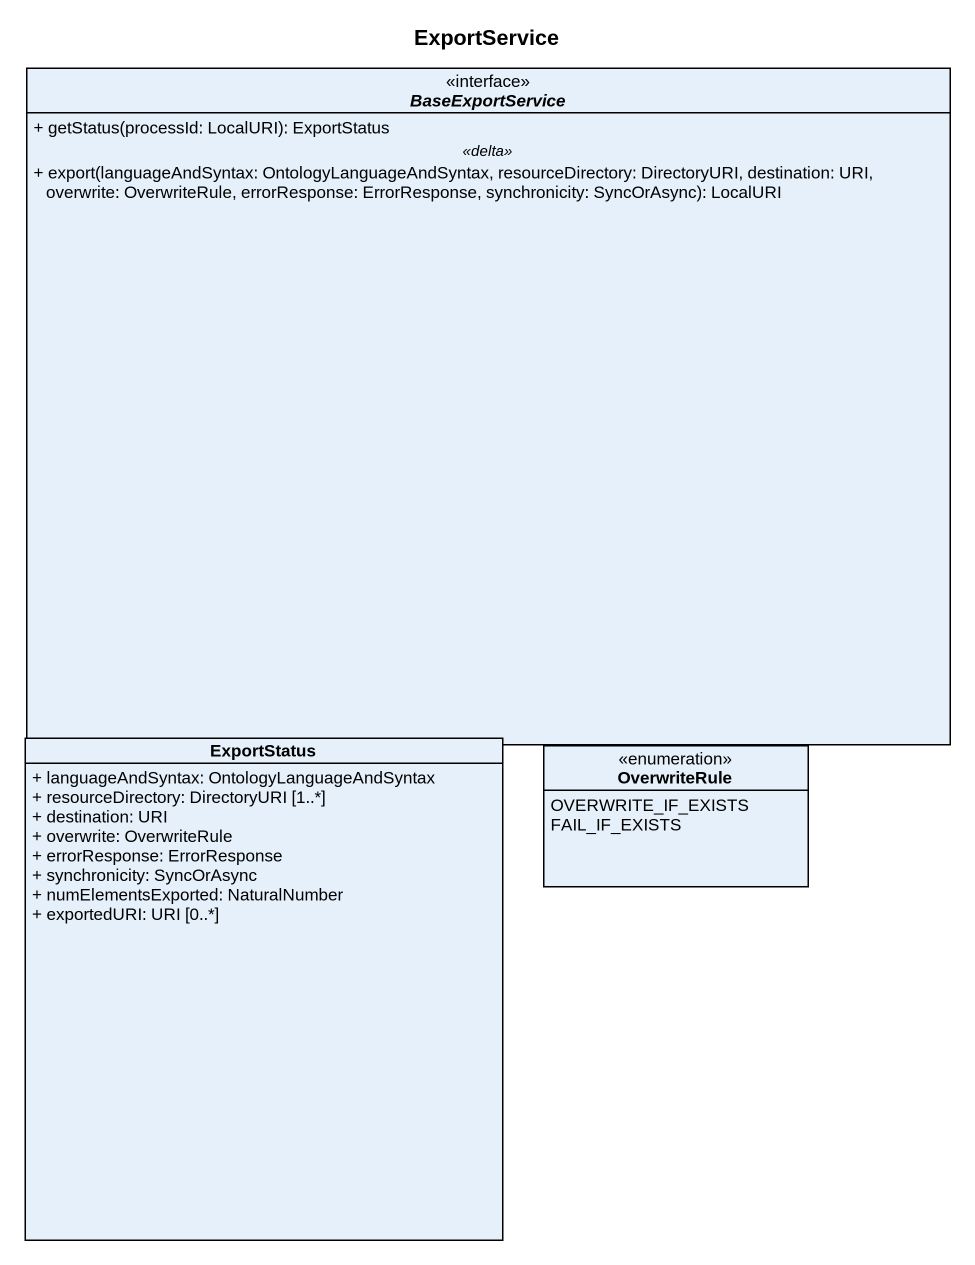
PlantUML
@startuml
title ExportService
hide circle
hide empty members
skinparam classAttributeIconSize 0
interface BaseExportService <<interface>> {
  + getStatus(processId: LocalURI): ExportStatus
  .. <<delta>> ..
  + export(languageAndSyntax: OntologyLanguageAndSyntax, resourceDirectory: DirectoryURI, destination: URI, overwrite: OverwriteRule, errorResponse: ErrorResponse, synchronicity: SyncOrAsync): LocalURI
}
class ExportStatus {
  + languageAndSyntax: OntologyLanguageAndSyntax
  + resourceDirectory: DirectoryURI [1..*]
  + destination: URI
  + overwrite: OverwriteRule
  + errorResponse: ErrorResponse
  + synchronicity: SyncOrAsync
  + numElementsExported: NaturalNumber
  + exportedURI: URI [0..*]
}
enum OverwriteRule {
  OVERWRITE_IF_EXISTS
  FAIL_IF_EXISTS
}
@enduml
